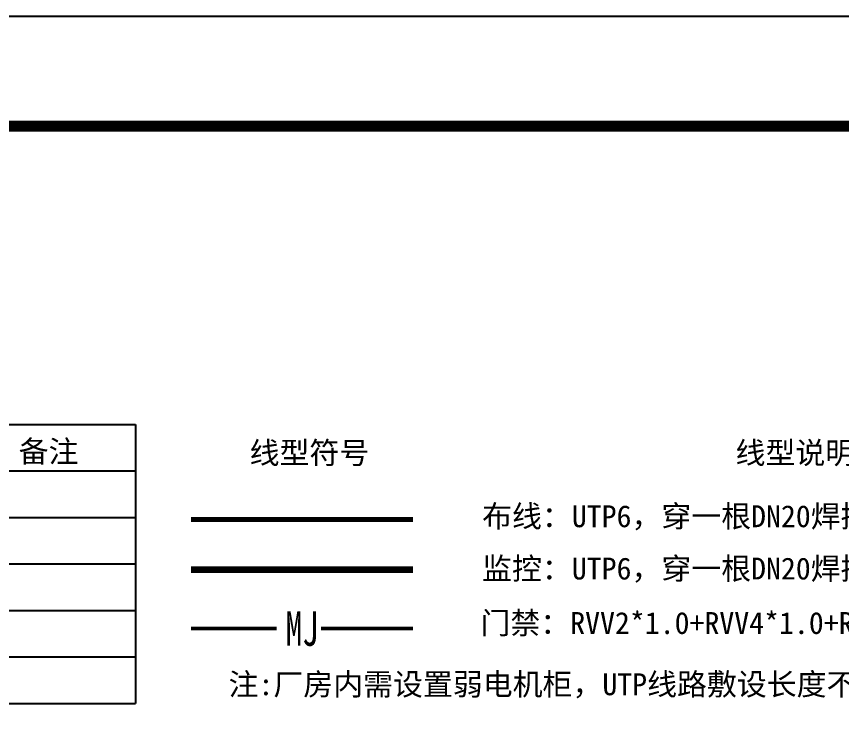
# Model space of a CAD drawing. Header units: millimetres. Extents: x -633009578 to 5705885, y -633235091 to 2571734.
# Drawn here: x 4037364 to 4059940, y 2198306 to 2217460 of the extents above; entities that cross this region are included whole.
import ezdxf
from ezdxf.enums import TextEntityAlignment as Align

# ---------------------------------------------------------------- set-up
doc = ezdxf.new("R2010")
doc.units = ezdxf.units.MM
doc.header["$LTSCALE"] = 1000
doc.header["$MEASUREMENT"] = 0
doc.linetypes.add('DASH', pattern=[0.35, 0.25, -0.1])
doc.layers.get('0').update_dxf_attribs({"color": 9})
for name, color, linetype in [('安防', 3, 'Continuous'), ('电-弱电平面-线缆', 3, 'Continuous'), ('电-强电平面-线缆', 3, 'Continuous'), ('设备-箱柜', 3, 'Continuous'), ('院图签、封面151013$0$PUB_TITLE', 153, 'Continuous'), ('院图签、封面151013$0$图签文字', 4, 'Continuous')]:
    doc.layers.add(name, color=color, linetype=linetype)
doc.styles.add('ELEC-DIM', font='simhei.ttf')
doc.styles.get("Standard").update_dxf_attribs({"font": 'simhei.ttf', "bigfont": 'hztxt.shx'})
doc.styles.add('院图签、封面151013$0$-宋体', font='simhei.ttf', dxfattribs={"width": 0.8})

# ---------------------------------------------------------------- blocks, each defined once
blk = doc.blocks.new('G$CE84D7754')
at = {"layer": '安防', "color": 0}
for points in [[(0, 0), (42891.72362780571, 0)], [(42891.72362780571, 0), (42891.72362780571, -7632.000001469627)], [(0, -1272.000000771135), (42891.72362780571, -1272.000000771135)], [(0, -2544.000000771135), (42891.72362780571, -2544.000000771135)], [(0, -2544.000000771135), (42891.72362780571, -2544.000000771135)], [(0, -3816.000000771135), (42891.72362780571, -3816.000000771135)], [(0, -5088.000000771135), (42891.72362780571, -5088.000000771135)], [(0, -6360.000001469627), (42891.72362780571, -6360.000001469627)], [(0, -7632.000001469627), (42891.72362780571, -7632.000001469627)]]:
    blk.add_lwpolyline(points, dxfattribs=at)
at = {"layer": '电-弱电平面-线缆', "color": 3, "linetype": 'Continuous', "const_width": 94.49999999999999}
for points in [[(44408.46588068083, -5584.500001469627), (46754.12900917139, -5584.500001469627)], [(47961.47062928323, -5584.500001469627), (50480.46588068083, -5584.500001469627)]]:
    blk.add_lwpolyline(points, dxfattribs=at)
at = {"layer": '电-强电平面-线缆', "color": 1, "linetype": 'Continuous', "const_width": 135}
blk.add_lwpolyline([(44408.46588068083, -2601.459509218577), (50480.46588068083, -2601.459509218577)], dxfattribs=at)
at = {"layer": '电-强电平面-线缆', "color": 6, "linetype": 'DASH', "const_width": 180}
blk.add_lwpolyline([(44408.46588068083, -3975.459509218577), (50480.46588068083, -3975.459509218577)], dxfattribs=at)
at = {"layer": '安防', "color": 0}
for s, p in [('备注', (39693.53024858236, -1037.851997511461)), ('线型符号', (46010.94639768451, -1075.059508618433)), ('线型说明及其它', (59308.78661676496, -1075.059508618433)), ('布线：UTP6，穿一根DN20焊接钢管，2~4根穿一根DN25焊接钢管', (52373.66907157749, -2811.059741477016)), ('监控：UTP6，穿一根DN20焊接钢管；', (52373.66907157749, -4242.059742175508)), ('门禁：RVV2*1.0+RVV4*1.0+RVV6*1.0，穿2根DN25焊接钢管', (52329.70740438998, -5732.483851587866)), ('注:厂房内需设置弱电机柜，UTP线路敷设长度不宜超90米。', (45436.36355160922, -7408.594212768134))]:
    blk.add_text(s, height=599.9686079899025, dxfattribs=at).set_placement(p)
at = {"layer": '电-弱电平面-线缆', "color": 3, "style": 'ELEC-DIM', "width": 0.7}
blk.add_text('MJ', height=945, dxfattribs=at).set_placement((47449.71588068083, -5584.500001469627), align=Align.MIDDLE_CENTER)
blk = doc.blocks.new('建筑图框_A1')
at = {"layer": '院图签、封面151013$0$PUB_TITLE'}
blk.add_lwpolyline([(0, 0), (84100, 0), (84100, 59400), (0, 59400)], close=True, dxfattribs=at)
at = {"layer": '院图签、封面151013$0$PUB_TITLE', "const_width": 100}
blk.add_lwpolyline([(2500, 1000), (83100, 1000), (83100, 58400), (2500, 58400)], close=True, dxfattribs=at)
at = {"layer": '院图签、封面151013$0$图签文字', "color": 6, "style": '院图签、封面151013$0$-宋体'}
for tag, height, width, p in [('工程主持人', 400, 0.7999999999883585, (79990.91196859907, 29505.93707200652)), ('审定', 400, 0.7999999999883585, (79990.91196859907, 28705.93707200605)), ('审核', 400, 0.7999999999883585, (79990.91196859907, 27905.93707200559)), ('专业负责人', 400, 0.7999999999883585, (79990.91196859907, 27105.93707200512)), ('校对', 400, 0.7999999999883585, (79990.91196859907, 26305.93707200466)), ('设计', 400, 0.7999999999883585, (79990.91196859907, 25505.93707200419)), ('方案设计人', 400, 0.7999999999883585, (79990.91196859907, 24706.79438478127)), ('工程编号', 300, 0.7000000000116415, (81000.00416498398, 8700.424278954277)), ('版次', 300, 0.7000000000116415, (78738.08139540046, 3005.726258059498)), ('日期', 300, 0.7000000000116415, (82038.0813954557, 3000.226258123759)), ('图号', 200, 0.7000000000116415, (82538.08139542397, 2400.075247410685)), ('比例', 300, 0.7000000000116415, (78738.08139537089, 2200.188802679535)), ('图号_X施', 300, 0.7000000000116415, (81538.08139540977, 2200.188802651362)), ('图号_总数', 200, 0.7000000000116415, (82538.08139541186, 2000.075247410219))]:
    blk.add_attdef(tag, text='', height=height, dxfattribs=dict(at, width=width)).set_placement(p, align=Align.MIDDLE_CENTER)
at = {"layer": '院图签、封面151013$0$图签文字', "color": 6, "style": '院图签、封面151013$0$-宋体', "width": 0.7}
for tag, p in [('建设单位_001', (80935.88661794258, 7446.21079580821)), ('工程名称_001', (80933.52706738078, 6045.368099178996)), ('图名_001', (79742.88288308708, 4059.656552180292))]:
    blk.add_attdef(tag, p, '', height=300, dxfattribs=at)

msp = doc.modelspace()

# ---------------------------------------------------------------- block references
msp.add_blockref('G$CE84D7754', (3997731.380201583, 2206297.053743326))
at = {"layer": '设备-箱柜', "xscale": 3, "yscale": 3}
msp.add_blockref('建筑图框_A1', (3986555.437121258, 2039260.231913973, 4.000000000000001e-08), dxfattribs=at)

doc.saveas('drawing.dxf')
